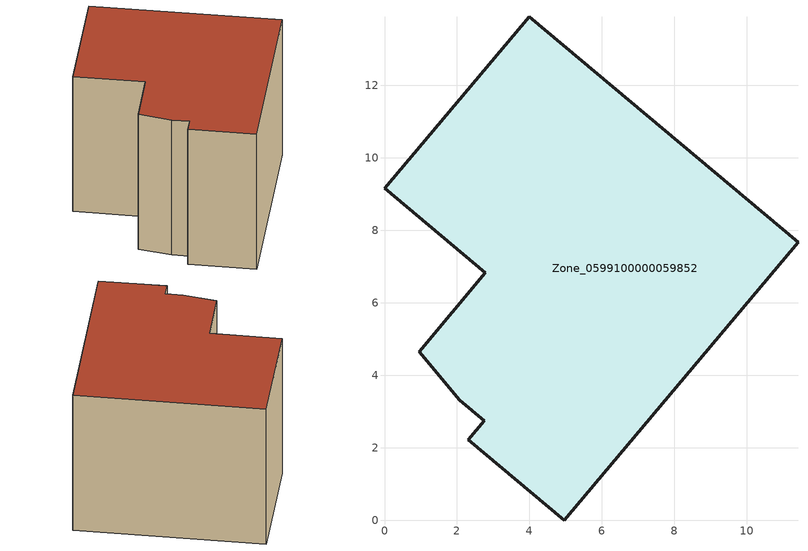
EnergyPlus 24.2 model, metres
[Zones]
Zone_0599100000059852
 floor ground (C_G): 11.41,7.68 4.96,0 2.31,2.22 2.75,2.75 2.07,3.32 0.96,4.65 2.78,6.83 0,9.17 3.99,13.9 z0
 wall outside (C_F): 4.96,0 11.41,7.68 3.99,13.9 0,9.17 2.78,6.83 0.96,4.65 2.07,3.32 2.75,2.75 2.31,2.22 4.96,0 z0:8.16
 roof outside (C_R): 2.07,3.32 2.75,2.75 2.31,2.22 4.96,0 11.41,7.68 3.99,13.9 0,9.17 2.78,6.83 0.96,4.65 z8.16
[BUILDING]
Pand.0599100000059852: North Axis=0; Terrain=City; Loads Convergence Tolerance Value=0.04; Temperature Convergence Tolerance Value=0.4; Solar Distribution=FullExterior; Maximum Number of Warmup Days=25; Minimum Number of Warmup Days=1
[Site:Location]
Rotterdam.The.Hague.AP_ZH_NLD Design_Conditions: Latitude=51.96; Longitude=4.45; Time Zone=1; Elevation=-4.5
[SITE:GROUNDTEMPERATURE:BUILDINGSURFACE]
18, 18, 18, 18, 18, 18, 18, 18, 18, 18, 18, 18
[MATERIAL] Thermal Absorptance=0.9; Solar Absorptance=0.7; Visible Absorptance=0.7
Name | Roughness | Thickness | Conductivity | Density | Specific Heat
G.TC.1946-1964 | MediumSmooth | 0.15 | 1 | 540 | 1210
F.TC.1946-1964 | Rough | 0.3 | 0.857143 | 1920 | 840
R.TC.1946-1964 | MediumRough | 0.2 | 0.235294 | 1500 | 1000
[CONSTRUCTION]
C_G: G.TC.1946-1964
C_F: F.TC.1946-1964
C_R: R.TC.1946-1964
[ZONE]
Zone_0599100000059852: Type=1; Multiplier=1; Ceiling Height=Autocalculate; Volume=Autocalculate; Floor Area=autocalculate; Part of Total Floor Area=Yes
[ZONEINFILTRATION:DESIGNFLOWRATE]
Infil_Zone_0599100000059852: Zone or ZoneList or Space or SpaceList=Zone_0599100000059852; Schedule=AlwaysOn; Design Flow Rate Calculation Method=Flow/Area; Flow Rate per Floor Area=0.003; Constant Term Coefficient=1; Temperature Term Coefficient=0; Velocity Term Coefficient=0; Velocity Squared Term Coefficient=0
[HVACTEMPLATE:ZONE:IDEALLOADSAIRSYSTEM]
Zone_0599100000059852: Maximum Heating Supply Air Temperature=50; Minimum Cooling Supply Air Temperature=13; Maximum Heating Supply Air Humidity Ratio=0.0156; Minimum Cooling Supply Air Humidity Ratio=0.0077; Heating Limit=NoLimit; Cooling Limit=NoLimit; Dehumidification Control Type=ConstantSensibleHeatRatio; Cooling Sensible Heat Ratio=0.7; Dehumidification Setpoint=60; Humidification Control Type=None; Humidification Setpoint=30; Outdoor Air Method=None; Outdoor Air Flow Rate per Person=0.00944; Outdoor Air Flow Rate per Zone Floor Area=0; Outdoor Air Flow Rate per Zone=0; Demand Controlled Ventilation Type=None; Outdoor Air Economizer Type=NoEconomizer; Heat Recovery Type=None; Sensible Heat Recovery Effectiveness=0.7; Latent Heat Recovery Effectiveness=0.65
[ZONECONTROL:THERMOSTAT]
ThermostatControl_Zone_0599100000059852: Zone or ZoneList=Zone_0599100000059852; Control Type Schedule=DualSetpointControlType; Control 1=Thermostat_Zone_0599100000059852; Temperature Difference Between Cutout And Setpoint=0
[THERMOSTATSETPOINT:DUALSETPOINT]
Thermostat_Zone_0599100000059852: Heating Setpoint Temperature Schedule=HeatingSetpoint_Zone_0599100000059852; Cooling Setpoint Temperature Schedule=CoolingSetpoint_Zone_0599100000059852
[SCHEDULE:COMPACT]
HeatingSetpoint_Zone_0599100000059852: Through: 12/31, For: AllDays, Until: 24:00, 21
CoolingSetpoint_Zone_0599100000059852: Through: 12/31, For: AllDays, Until: 24:00, 24
DualSetpointControlType: Through: 12/31, For: AllDays, Until: 24:00, 4
AlwaysOn: Through: 12/31, For: AllDays, Until: 24:00, 1
